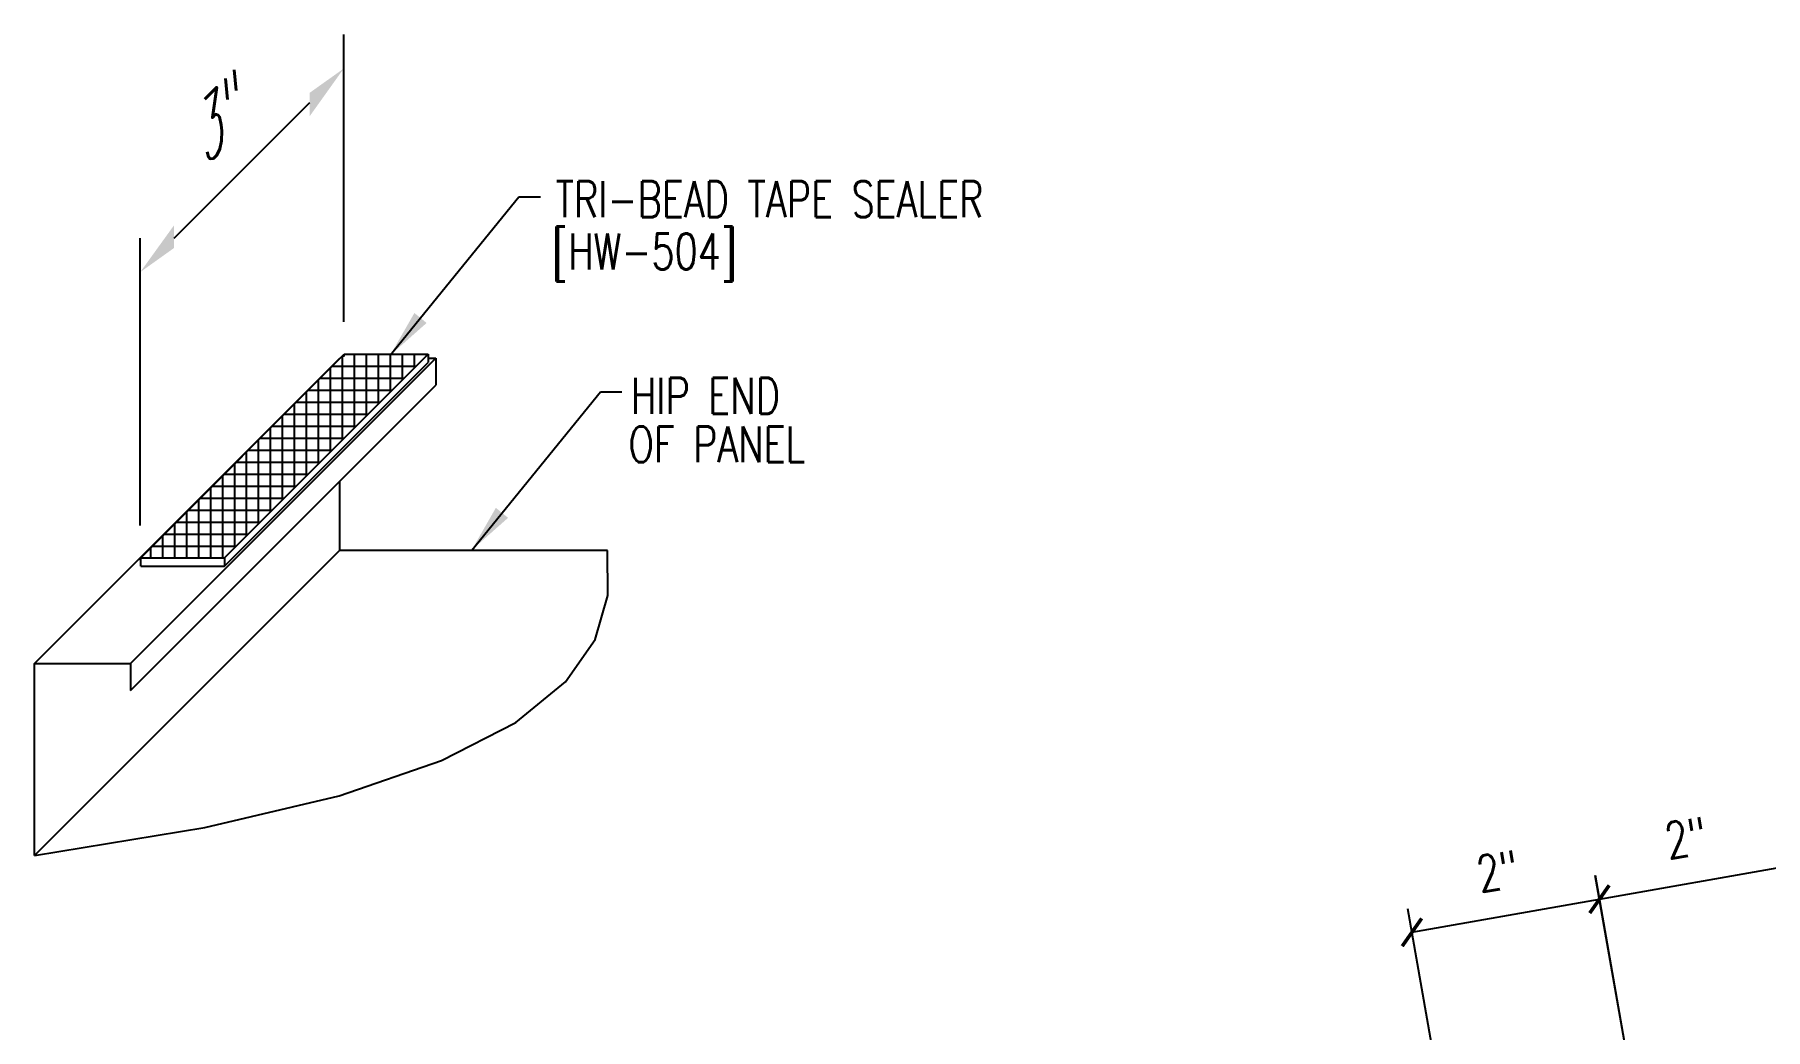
# Model space of a CAD drawing. Header units: inches. Extents: x 0 to 188, y 10 to 98.
# Drawn here: x 3.65 to 21.69, y 27.58 to 37.94 of the extents above; entities that cross this region are included whole.
import ezdxf

# ---------------------------------------------------------------- set-up
doc = ezdxf.new("R2010")
doc.units = ezdxf.units.IN
doc.header["$MEASUREMENT"] = 0
for name, color, linetype in [('DIM', 2, 'Continuous'), ('PANEL', 11, 'Continuous'), ('SEALANT', 8, 'Continuous'), ('TAPE', 8, 'Continuous'), ('TEXT', 2, 'Continuous'), ('TEXT1', 7, 'Continuous')]:
    doc.layers.add(name, color=color, linetype=linetype)
doc.styles.add('ROMANS', font='ROMANS.SHX', dxfattribs={"width": 0.75, "height": 0.5})
doc.styles.add('TEXT', font='SIMPLEX', dxfattribs={"width": 0.75, "height": 6})
doc.styles.add('TEXT1', font='ROMANS.shx', dxfattribs={"width": 0.75, "height": 0.375})
doc.dimstyles.new('DETAIL', dxfattribs={"dimscale": 4, "dimtxt": 0.375, "dimasz": 0.0625, "dimexe": 0.0625, "dimexo": 0.125, "dimgap": 0.0625, "dimtad": 1, "dimdec": 4, "dimzin": 3, "dimdsep": 46, "dimlunit": 4, "dimtxsty": 'TEXT1', "dimblk": 'ARCHTICK', "dimcen": 0.0625, "dimclrd": 7, "dimclre": 7, "dimclrt": 2, "dimadec": 0, "dimazin": 0, "dimtfac": 0.59375, "dimtdec": 4, "dimtmove": 0, "dimatfit": 3, "dimfxl": 0, "dimfrac": 2, "dimtolj": 1, "dimtzin": 3, "dimarcsym": 0})
doc.dimstyles.new('DETAIL$7', dxfattribs={"dimscale": 4, "dimtxt": 6, "dimasz": 0.125, "dimexe": 0.0625, "dimexo": 0.125, "dimgap": 0.0625, "dimtad": 1, "dimdec": 5, "dimzin": 3, "dimdsep": 46, "dimlunit": 4, "dimtxsty": 'TEXT', "dimblk": 'ARCHTICK', "dimcen": 0.0625, "dimclrd": 7, "dimclre": 7, "dimclrt": 2, "dimadec": 0, "dimazin": 0, "dimtfac": 0.666667, "dimtdec": 5, "dimtmove": 0, "dimatfit": 3, "dimfxl": 0, "dimfrac": 2, "dimtolj": 1, "dimtzin": 3, "dimarcsym": 0})

# ---------------------------------------------------------------- blocks, each defined once
blk = doc.blocks.new('_ArchTick')
at = {"color": 0, "linetype": 'ByBlock', "const_width": 0.15}
blk.add_lwpolyline([(-0.5, -0.5), (0.5, 0.5)], dxfattribs=at)
blk = doc.blocks.new('*D12')
at = {"layer": 'DEFPOINTS', "color": 0}
for p in [(19.963, 28.934), (20.61, 25.268), (18.644, 24.983)]:
    blk.add_point(p, dxfattribs=at)
at = {"layer": 'DIM', "color": 7, "lineweight": -2}
for p, q in [((20.523, 25.761), (19.92, 29.18)), ((18.008, 28.589), (19.963, 28.934)), ((18.557, 25.475), (17.965, 28.835))]:
    blk.add_line(p, q, dxfattribs=at)
at = {"layer": 'DIM', "color": 7, "lineweight": -2, "xscale": 0.25, "yscale": 0.25, "zscale": 0.25}
for p, rotation in [((19.963, 28.934), 10), ((18.008, 28.589), 190)]:
    blk.add_blockref('_ArchTick', p, dxfattribs=dict(at, rotation=rotation))
at = {"layer": 'DIM', "color": 2, "insert": (18.902, 29.227), "char_height": 0.375, "attachment_point": 5, "rotation": 10, "style": 'TEXT1'}
blk.add_mtext('\\A1;2"', dxfattribs=at)
blk = doc.blocks.new('A$C415C3986')
at = {"layer": 'DEFPOINTS', "color": 0, "linetype": 'ByBlock'}
blk.add_point((1.015, 0.946), dxfattribs=at)
at = {"layer": 'DIM', "color": 7, "linetype": 'ByBlock'}
for p, q in [((1.015, -1.693), (1.015, 1.3)), ((-0.753, -0.822), (0.661, 0.593)), ((-1.106, -3.814), (-1.106, -0.822))]:
    blk.add_line(p, q, dxfattribs=at)
for points in [[(0.661, 0.694), (0.661, 0.451), (1.015, 0.946)], [(-0.753, -0.686), (-0.753, -0.923), (-1.106, -1.175)]]:
    blk.add_solid(points, dxfattribs=at)
blk = doc.blocks.new('*D19')
at = {"color": 7, "lineweight": -2}
for p, q in [((22.406, 26.601), (21.889, 29.528)), ((19.963, 28.934), (21.933, 29.282)), ((20.436, 26.253), (19.919, 29.18))]:
    blk.add_line(p, q, dxfattribs=at)
at = {"layer": 'DEFPOINTS', "color": 0}
for p in [(21.933, 29.282), (22.493, 26.108), (20.523, 25.761)]:
    blk.add_point(p, dxfattribs=at)
at = {"color": 7, "lineweight": -2, "xscale": 0.25, "yscale": 0.25, "zscale": 0.25}
for p, rotation in [((21.933, 29.282), 10.01201051595143), ((19.963, 28.934), 190.0120105159514)]:
    blk.add_blockref('_ArchTick', p, dxfattribs=dict(at, rotation=rotation))
at = {"color": 2, "insert": (20.865, 29.574), "char_height": 0.375, "attachment_point": 5, "rotation": 10.012, "style": 'TEXT1'}
blk.add_mtext('\\A1;2"', dxfattribs=at)

msp = doc.modelspace()

# ---------------------------------------------------------------- hatches: boundary and pattern name
at = {"layer": 'SEALANT'}
h = msp.add_hatch(dxfattribs=at)
h.set_pattern_fill('NET', color=256, style=0)
h.set_pattern_definition([(0, (0.11084, -1.13697), (0, 0.125), []), (90, (0.11084, -1.13697), (-0.125, 8e-18), [])])
h.paths.add_polyline_path([(4.7562, 32.49232), (5.6312, 32.49232), (7.75252, 34.61364), (6.87752, 34.61364)])

# ---------------------------------------------------------------- linework, layer by layer
at = {"layer": 'DIM', "color": 7}
msp.add_line((20.52306, 25.76055), (19.91885, 29.18001), dxfattribs=at)
at = {"layer": 'PANEL'}
for p, q in [((3.65051, 31.39014), (6.83249, 34.57212)), ((4.65051, 31.39014), (7.83249, 34.57212)), ((6.83249, 34.57212), (6.836, 34.57212)), ((7.75252, 34.57212), (7.83249, 34.57212)), ((7.83249, 34.57212), (7.83249, 34.29129)), ((4.65051, 31.10931), (7.83249, 34.29129)), ((6.83249, 32.57212), (6.83249, 33.29129)), ((6.83249, 32.57212), (6.83249, 33.29129)), ((3.65051, 29.39014), (6.83249, 32.57212)), ((6.83249, 32.57212), (9.62398, 32.57212)), ((3.65051, 29.39014), (3.65051, 31.39014)), ((3.65051, 31.39014), (4.65051, 31.39014)), ((4.65051, 31.39014), (4.65051, 31.10931))]:
    msp.add_line(p, q, dxfattribs=at)
msp.add_lwpolyline([(3.65051, 29.39014), (5.42413, 29.68119), (6.82456, 30.0126), (7.8917, 30.37934), (8.66543, 30.77638), (9.18564, 31.19867), (9.49221, 31.64119), (9.62503, 32.0989), (9.62399, 32.56677)], dxfattribs=at)
at = {"layer": 'TAPE'}
for p, q in [((4.7562, 32.49232), (6.87752, 34.61364)), ((5.6312, 32.49232), (7.75252, 34.61364)), ((5.6312, 32.40591), (7.75252, 34.52723)), ((6.87752, 34.61364), (7.75252, 34.61364)), ((7.75252, 34.61364), (7.75252, 34.52723)), ((4.7562, 32.49232), (5.6312, 32.49232)), ((4.7562, 32.40591), (4.7562, 32.49232)), ((5.6312, 32.49232), (5.6312, 32.40591)), ((4.7562, 32.40591), (5.6312, 32.40591))]:
    msp.add_line(p, q, dxfattribs=at)
for p in [(6.87272, 34.59651), (4.75139, 32.47519)]:
    msp.add_point(p, dxfattribs=at)

# ---------------------------------------------------------------- block references
at = {"layer": 'TEXT'}
msp.add_blockref('A$C415C3986', (5.85771, 36.64313), dxfattribs=at)

# ---------------------------------------------------------------- texts
at = {"layer": 'TEXT', "style": 'TEXT1', "width": 0.75}
for s, p in [('TRI-BEAD TAPE SEALER', (9.08062, 36.04022)), ('[HW-504]', (9.04426, 35.49674)), ('HIP END ', (9.86595, 33.99223)), ('OF PANEL', (9.8403, 33.4862))]:
    msp.add_text(s, height=0.375, dxfattribs=at).set_placement(p)
at = {"layer": 'TEXT1', "color": 2, "style": 'ROMANS', "oblique": 40, "width": 0.75}
msp.add_text('3"', height=0.5, rotation=45, dxfattribs=at).set_placement((5.42483, 36.56221))

# ---------------------------------------------------------------- dimensions: what is measured, and where the dimension line sits
dim = msp.add_aligned_dim(p1=(20.523063, 25.760552), p2=(22.492847, 26.108304), distance=3.222432, dimstyle='DETAIL')
dim.commit()
dim.dimension.update_dxf_attribs({"geometry": '*D19', "text_midpoint": (20.86545, 29.573795)})
at = {"layer": 'DIM'}
dim = msp.add_linear_dim(base=(19.96349, 28.93403), p1=(18.64388, 24.98304), p2=(20.60989, 25.26815), angle=10, text='2"', dimstyle='DETAIL', dxfattribs=at)
dim.commit()
dim.dimension.update_dxf_attribs({"geometry": '*D12', "text_midpoint": (18.98452, 28.76141), "dimtype": 160})

# ---------------------------------------------------------------- leaders
at = {"layer": 'TEXT'}
for points in [[(7.35739, 34.60262), (8.69976, 36.25088), (8.92352, 36.25088)], [(8.20663, 32.57212), (9.54899, 34.22038), (9.77275, 34.22038)]]:
    msp.add_leader(points, dimstyle='DETAIL$7', override={"dimgap": 0.0625, "dimtad": 0}, dxfattribs=at)

doc.saveas('drawing.dxf')
